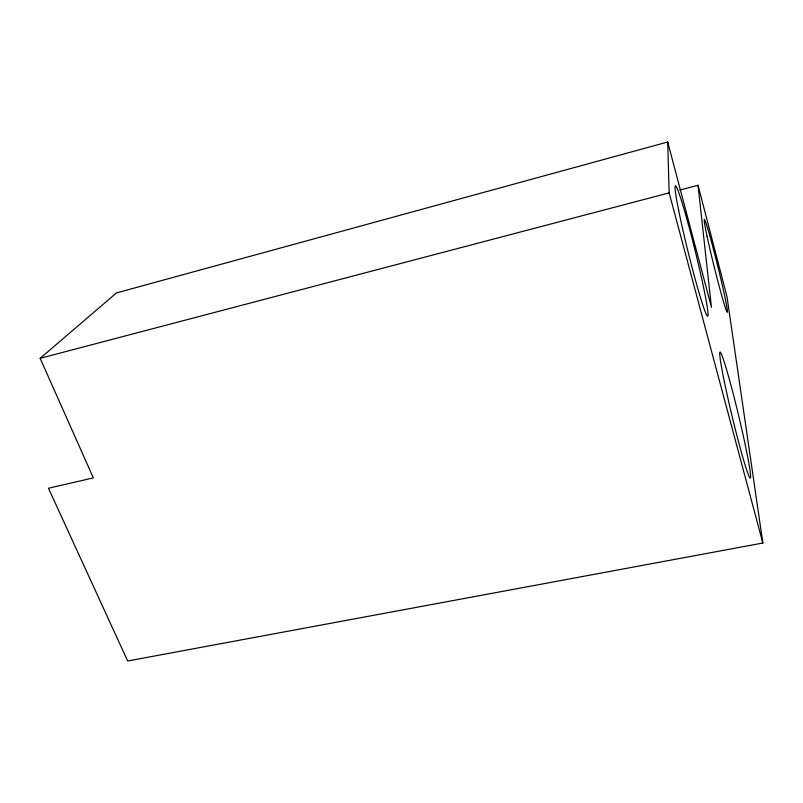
<?xml version="1.0" encoding="UTF-8"?>
<svg xmlns="http://www.w3.org/2000/svg" width="803" height="803" viewBox="0 0 803 803"><rect width="100%" height="100%" fill="white"/><g stroke="black" fill="none" stroke-linecap="round" stroke-linejoin="round"><path stroke-width="1.2" d="M698.028 185.262L726.996 296.749L762.85 543.029L127.657 660.999L48.461 488.254L93.349 477.885L40.15 358.319L116.475 292.924L667.705 142.001L711.448 307.338L698.028 185.262L679.84 190.05M40.15 358.319L669.15 192.881L667.705 142.001M669.15 192.881L762.85 543.029M724.447 382.198A64.742 3.242 76.5 0 0 750.243 478.056A64.742 3.242 76.5 0 0 730.931 385.149A64.742 3.242 76.5 0 0 724.447 382.198M707.112 236.494A47.909 1.817 76.1 0 0 726.825 311.674A47.909 1.817 76.1 0 0 713.385 248.98A47.909 1.817 76.1 0 0 707.112 236.494M678.665 210.376A67.091 3.553 76.1 0 0 706.951 315.499A67.091 3.553 76.1 0 0 689.175 227.53A67.091 3.553 76.1 0 0 678.665 210.376"/></g></svg>
